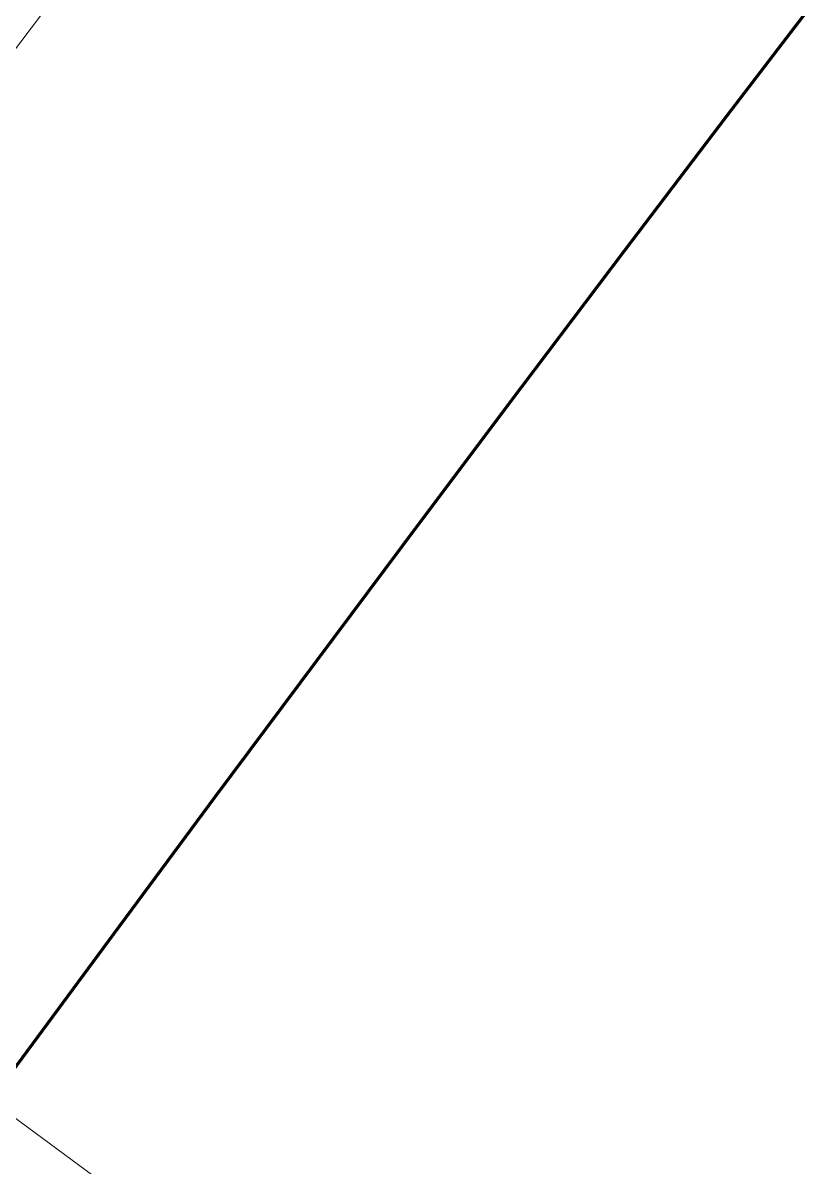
# Model space of a CAD drawing. Extents: x 2081963 to 2085386, y 738291 to 742228.
# Drawn here: x 2082619.14 to 2082624.24, y 740971.07 to 740978.6 of the extents above; entities that cross this region are included whole.
import ezdxf

# ---------------------------------------------------------------- set-up
doc = ezdxf.new("R2010")
doc.units = 0
doc.header["$MEASUREMENT"] = 0
for name, color, linetype, lineweight in [('Prop Conc 2ft 6in Curb and Gutter', 1, 'Continuous', 30), ('Prop Dimension', 7, 'Continuous', 13), ('Prop EOT', 3, 'Continuous', 40), ('Prop Horizontal Alignment', 2, 'Continuous', 70), ('Prop Lane Lines', 9, 'Continuous', 13)]:
    doc.layers.add(name, color=color, linetype=linetype, lineweight=lineweight)
doc.layers.add('Prop Conc 4in Sidewalk', color=51, linetype='Continuous', lineweight=13, true_color=0xffff91)

msp = doc.modelspace()

# ---------------------------------------------------------------- linework, layer by layer
at = {"layer": 'Prop Conc 2ft 6in Curb and Gutter', "extrusion": (0, 0, -1)}
for radius, end in [(458, 42.21218), (457.5, 42.209378)]:
    msp.add_arc((-2083013.7926, 740681.3716), radius, 26.744392, end, dxfattribs=at)
at = {"layer": 'Prop Conc 4in Sidewalk', "color": 7, "linetype": 'Continuous', "extrusion": (0, 0, -1)}
for radius, end in [(453.5, 42.502878), (448.5, 42.704611)]:
    msp.add_arc((-2083013.7926, 740681.3716), radius, 26.744392, end, dxfattribs=at)
at = {"layer": 'Prop Dimension'}
msp.add_line((2082625.373, 740966.7734), (2082595.1787, 740988.9595), dxfattribs=at)
at = {"layer": 'Prop EOT', "extrusion": (0, 0, -1)}
for radius, start in [(520, 19.083887), (460, 26.744392)]:
    msp.add_arc((-2083013.7926, 740681.3716), radius, start, 47.787571, dxfattribs=at)
at = {"layer": 'Prop Horizontal Alignment', "extrusion": (0, 0, -1)}
msp.add_arc((-2083013.7926, 740681.3716), 490, 14.140329, 47.787571, dxfattribs=at)
at = {"layer": 'Prop Lane Lines', "extrusion": (0, 0, -1)}
for radius, start in [(520, 19.083887), (506, 23.639913), (494, 23.639913), (474, 33.968982), (460, 26.744392)]:
    msp.add_arc((-2083013.7926, 740681.3716), radius, start, 47.787571, dxfattribs=at)

doc.saveas('drawing.dxf')
